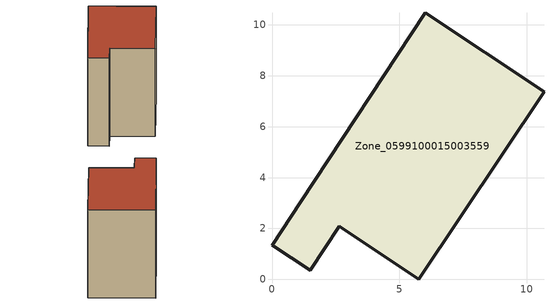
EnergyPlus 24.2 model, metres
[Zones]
Zone_0599100015003559
 floor ground (C_G): 6.01,10.48 10.69,7.38 5.77,0 2.64,2.08 1.5,0.35 0,1.34 1.13,3.04 z0.95
 wall outside (C_F): 1.5,0.35 2.64,2.08 5.77,0 10.69,7.38 6.01,10.48 1.13,3.04 0,1.34 1.5,0.35 z0.95:8.79
 roof outside (C_R): 6.01,10.48 1.13,3.04 0,1.34 1.5,0.35 2.64,2.08 5.77,0 10.69,7.38 z8.79
[BUILDING]
Pand.0599100015003559: North Axis=0; Terrain=City; Loads Convergence Tolerance Value=0.04; Temperature Convergence Tolerance Value=0.4; Solar Distribution=FullExterior; Maximum Number of Warmup Days=25; Minimum Number of Warmup Days=1
[Site:Location]
Rotterdam.The.Hague.AP_ZH_NLD Design_Conditions: Latitude=51.96; Longitude=4.45; Time Zone=1; Elevation=-4.5
[SITE:GROUNDTEMPERATURE:BUILDINGSURFACE]
18, 18, 18, 18, 18, 18, 18, 18, 18, 18, 18, 18
[MATERIAL] Thermal Absorptance=0.9; Solar Absorptance=0.7; Visible Absorptance=0.7
Name | Roughness | Thickness | Conductivity | Density | Specific Heat
G.TI.1965-1974 | MediumSmooth | 0.15 | 0.882353 | 540 | 1210
F.TI.1965-1974 | Rough | 0.3 | 0.697674 | 1920 | 840
R.TI.1965-1974 | MediumRough | 0.2 | 0.232558 | 1500 | 1000
[CONSTRUCTION]
C_G: G.TI.1965-1974
C_F: F.TI.1965-1974
C_R: R.TI.1965-1974
[ZONE]
Zone_0599100015003559: Type=1; Multiplier=1; Ceiling Height=Autocalculate; Volume=Autocalculate; Floor Area=autocalculate; Part of Total Floor Area=Yes
[ZONEINFILTRATION:DESIGNFLOWRATE]
Infil_Zone_0599100015003559: Zone or ZoneList or Space or SpaceList=Zone_0599100015003559; Schedule=AlwaysOn; Design Flow Rate Calculation Method=Flow/Area; Flow Rate per Floor Area=0.003; Constant Term Coefficient=1; Temperature Term Coefficient=0; Velocity Term Coefficient=0; Velocity Squared Term Coefficient=0
[HVACTEMPLATE:ZONE:IDEALLOADSAIRSYSTEM]
Zone_0599100015003559: Maximum Heating Supply Air Temperature=50; Minimum Cooling Supply Air Temperature=13; Maximum Heating Supply Air Humidity Ratio=0.0156; Minimum Cooling Supply Air Humidity Ratio=0.0077; Heating Limit=NoLimit; Cooling Limit=NoLimit; Dehumidification Control Type=ConstantSensibleHeatRatio; Cooling Sensible Heat Ratio=0.7; Dehumidification Setpoint=60; Humidification Control Type=None; Humidification Setpoint=30; Outdoor Air Method=None; Outdoor Air Flow Rate per Person=0.00944; Outdoor Air Flow Rate per Zone Floor Area=0; Outdoor Air Flow Rate per Zone=0; Demand Controlled Ventilation Type=None; Outdoor Air Economizer Type=NoEconomizer; Heat Recovery Type=None; Sensible Heat Recovery Effectiveness=0.7; Latent Heat Recovery Effectiveness=0.65
[ZONECONTROL:THERMOSTAT]
ThermostatControl_Zone_0599100015003559: Zone or ZoneList=Zone_0599100015003559; Control Type Schedule=DualSetpointControlType; Control 1=Thermostat_Zone_0599100015003559; Temperature Difference Between Cutout And Setpoint=0
[THERMOSTATSETPOINT:DUALSETPOINT]
Thermostat_Zone_0599100015003559: Heating Setpoint Temperature Schedule=HeatingSetpoint_Zone_0599100015003559; Cooling Setpoint Temperature Schedule=CoolingSetpoint_Zone_0599100015003559
[SCHEDULE:COMPACT]
HeatingSetpoint_Zone_0599100015003559: Through: 12/31, For: AllDays, Until: 24:00, 21
CoolingSetpoint_Zone_0599100015003559: Through: 12/31, For: AllDays, Until: 24:00, 24
DualSetpointControlType: Through: 12/31, For: AllDays, Until: 24:00, 4
AlwaysOn: Through: 12/31, For: AllDays, Until: 24:00, 1
